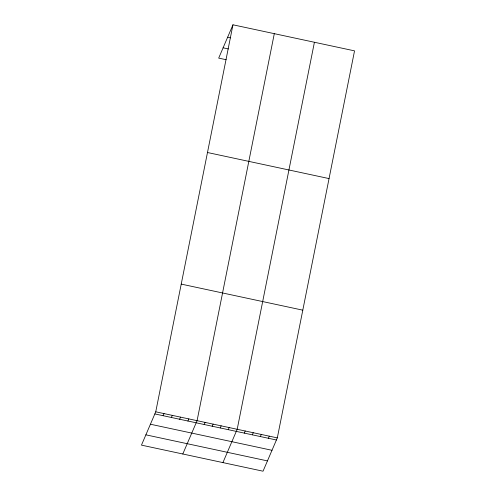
<?xml version="1.0" encoding="UTF-8"?>
<svg xmlns="http://www.w3.org/2000/svg" width="496" height="496" viewBox="0 0 496 496"><rect width="100%" height="100%" fill="white"/><g stroke="black" fill="none" stroke-linecap="round" stroke-linejoin="round"><path stroke-width="0.74" d="M155.744 411.816L232.965 24.8L354.535 50.865L277.314 437.887L263.035 471.2L141.465 445.135L155.744 411.816L277.314 437.887M274.3 33.66L197.079 420.682L182.801 453.995M314.414 42.265L237.193 429.282L222.915 462.601M232.965 24.8L218.686 58.113L226.201 59.725M163.11 415.704L164.015 413.59M171.374 417.477L172.279 415.363M179.639 419.244L180.544 417.136M187.91 421.017L188.815 418.909M204.197 424.514L205.102 422.4M212.22 426.231L213.125 424.123M220.243 427.955L221.148 425.841M228.265 429.672L229.171 427.564M244.317 433.113L245.216 431.005M252.34 434.837L253.239 432.723M260.363 436.554L261.268 434.446M268.386 438.278L269.291 436.164M227.652 37.206L230.652 37.851M223.101 47.814L228.365 48.943M207.483 152.514L329.046 178.585M181.226 284.103L302.796 310.167M154.845 413.931L276.408 439.995M150.431 424.229L271.994 450.294M145.88 434.837L267.449 460.902"/></g></svg>
